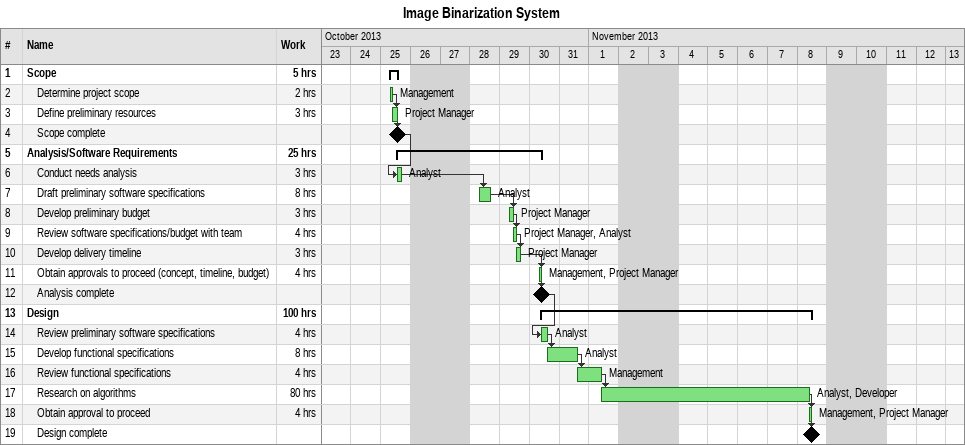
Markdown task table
Image Binarization System

| ID | Level | Task | Start | Finish | Predecessors | Resources | Work (h) |
|---|---|---|---|---|---|---|---|
| 1 | 1 | **Scope** | 2013-10-25 | 2013-10-25 |  |  | 5 |
| 2 | 2 | Determine project scope | 2013-10-25 | 2013-10-25 |  | Management | 2 |
| 3 | 2 | Define preliminary resources | 2013-10-25 | 2013-10-25 | 2 | Project Manager | 3 |
| 4 | 2 | Scope complete (milestone) | 2013-10-25 | 2013-10-25 | 3 |  |  |
| 5 | 1 | **Analysis/Software Requirements** | 2013-10-25 | 2013-10-30 |  |  | 25 |
| 6 | 2 | Conduct needs analysis | 2013-10-25 | 2013-10-25 | 4 | Analyst | 3 |
| 7 | 2 | Draft preliminary software specifications | 2013-10-28 | 2013-10-28 | 6 | Analyst | 8 |
| 8 | 2 | Develop preliminary budget | 2013-10-29 | 2013-10-29 | 7 | Project Manager | 3 |
| 9 | 2 | Review software specifications/budget with team | 2013-10-29 | 2013-10-29 | 8 | Project Manager, Analyst | 4 |
| 10 | 2 | Develop delivery timeline | 2013-10-29 | 2013-10-29 | 9 | Project Manager | 3 |
| 11 | 2 | Obtain approvals to proceed (concept, timeline, budget) | 2013-10-30 | 2013-10-30 | 10 | Management, Project Manager | 4 |
| 12 | 2 | Analysis complete (milestone) | 2013-10-30 | 2013-10-30 | 11 |  |  |
| 13 | 1 | **Design** | 2013-10-30 | 2013-11-08 |  |  | 100 |
| 14 | 2 | Review preliminary software specifications | 2013-10-30 | 2013-10-30 | 12 | Analyst | 4 |
| 15 | 2 | Develop functional specifications | 2013-10-30 | 2013-10-31 | 14 | Analyst | 8 |
| 16 | 2 | Review functional specifications | 2013-10-31 | 2013-11-01 | 15 | Management | 4 |
| 17 | 2 | Research on algorithms | 2013-11-01 | 2013-11-08 | 16 | Analyst, Developer | 80 |
| 18 | 2 | Obtain approval to proceed | 2013-11-08 | 2013-11-08 | 17 | Management, Project Manager | 4 |
| 19 | 2 | Design complete (milestone) | 2013-11-08 | 2013-11-08 | 18 |  |  |
